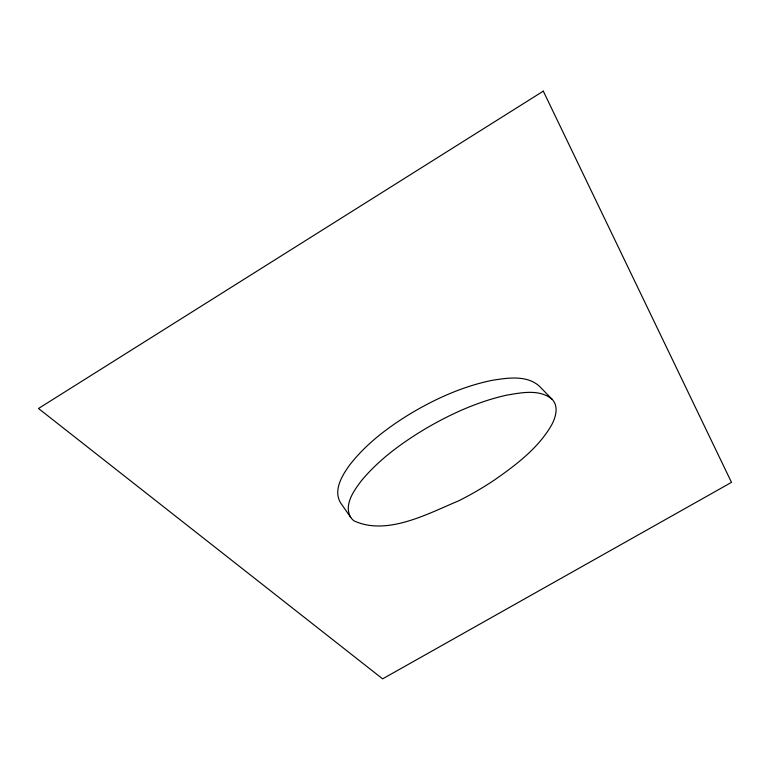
<?xml version="1.0" encoding="UTF-8"?>
<svg xmlns="http://www.w3.org/2000/svg" width="770" height="770" viewBox="0 0 770 770"><rect width="100%" height="100%" fill="white"/><g stroke="black" fill="none" stroke-linecap="round" stroke-linejoin="round"><path stroke-width="1.16" d="M552.109 399.264C539.443 388.725 521.078 392.719 506.265 395.231C477.554 401.738 450.431 414.058 425.136 428.928C401.545 443.106 378.83 459.613 361.217 480.971C353.825 490.817 343.516 504.947 350.754 517.459A32.995 20.549 -21 0 0 354.152 520.924C387.368 536.141 428.303 513.407 458.525 500.904A244.215 173.115 -22.6 0 0 494.552 479.931C515.987 464.955 537.903 448.458 551.33 425.502C555.622 417.783 559.097 406.522 552.109 399.264L539.096 385.924C526.372 374.875 507.584 377.916 492.309 380.293C463.781 386.117 436.811 398.071 411.834 412.836C388.609 426.859 366.347 443.472 349.628 465.061C342.159 475.417 332.929 490.365 340.658 502.954L350.754 517.459M543.302 91.139L38.5 408.495L382.623 678.861L731.5 482.367L543.302 91.139"/></g></svg>
